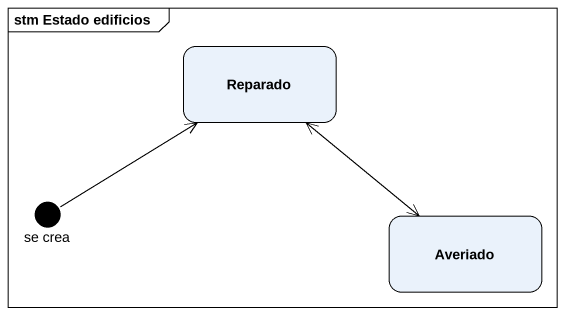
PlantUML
@startuml
mainframe stm Estado edificios
hide empty description
state Reparado
state "se crea" as se_crea <<start>>
state Averiado
Reparado --> Averiado
se_crea -up-> Reparado
Averiado -up-> Reparado
@enduml
